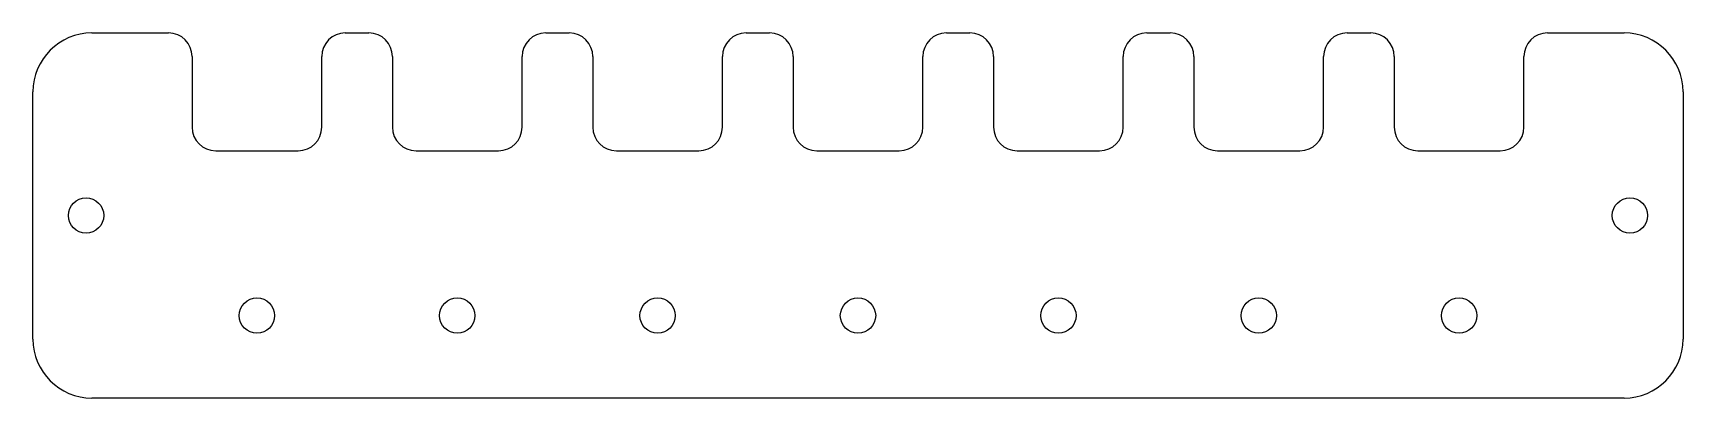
# Model space of a CAD drawing. Header units: millimetres. Extents: x -70 to 70, y -16 to 16.
import ezdxf

# ---------------------------------------------------------------- set-up
doc = ezdxf.new("R2010")
doc.units = ezdxf.units.MM

msp = doc.modelspace()

# ---------------------------------------------------------------- linework, layer by layer
at = {"color": 7, "linetype": 'Continuous', "lineweight": 25}
for p, q in [((-65, 15.5), (-58.5, 15.5)), ((-43.5, 15.5), (-41.5, 15.5)), ((-26.5, 15.5), (-24.5, 15.5)), ((-9.5, 15.5), (-7.5, 15.5)), ((7.5, 15.5), (9.5, 15.5)), ((24.5, 15.5), (26.5, 15.5)), ((41.5, 15.5), (43.5, 15.5)), ((58.5, 15.5), (65, 15.5)), ((-56.5, 13.5), (-56.5, 7.5)), ((-45.5, 7.5), (-45.5, 13.5)), ((-39.5, 13.5), (-39.5, 7.5)), ((-28.5, 7.5), (-28.5, 13.5)), ((-22.5, 13.5), (-22.5, 7.5)), ((-11.5, 7.5), (-11.5, 13.5)), ((-5.5, 13.5), (-5.5, 7.5)), ((5.5, 7.5), (5.5, 13.5)), ((11.5, 13.5), (11.5, 7.5)), ((22.5, 7.5), (22.5, 13.5)), ((28.5, 13.5), (28.5, 7.5)), ((39.5, 7.5), (39.5, 13.5)), ((45.5, 13.5), (45.5, 7.5)), ((56.5, 7.5), (56.5, 13.5)), ((-70, -10.5), (-70, 10.5)), ((70, 10.5), (70, -10.5)), ((-54.5, 5.5), (-47.5, 5.5)), ((-37.5, 5.5), (-30.5, 5.5)), ((-20.5, 5.5), (-13.5, 5.5)), ((-3.5, 5.5), (3.5, 5.5)), ((13.5, 5.5), (20.5, 5.5)), ((30.5, 5.5), (37.5, 5.5)), ((47.5, 5.5), (54.5, 5.5)), ((65, -15.5), (-65, -15.5))]:
    msp.add_line(p, q, dxfattribs=at)
for centre in [(-65.5, 0), (65.5, 0), (-51, -8.5), (-17, -8.5), (0, -8.5), (17, -8.5), (34, -8.5), (51, -8.5), (-34, -8.5)]:
    msp.add_circle(centre, 1.5, dxfattribs=at)
for centre, radius, start, end in [((-65, 10.5), 5, 90, 180), ((-58.5, 13.5), 2, 0, 90), ((-43.5, 13.5), 2, 90, 180), ((-41.5, 13.5), 2, 0, 90), ((-26.5, 13.5), 2, 90, 180), ((-24.5, 13.5), 2, 0, 90), ((-9.5, 13.5), 2, 90, 180), ((-7.5, 13.5), 2, 0, 90), ((7.5, 13.5), 2, 90, 180), ((9.5, 13.5), 2, 0, 90), ((24.5, 13.5), 2, 90, 180), ((26.5, 13.5), 2, 0, 90), ((41.5, 13.5), 2, 90, 180), ((43.5, 13.5), 2, 0, 90), ((58.5, 13.5), 2, 90, 180), ((65, 10.5), 5, 0, 90), ((-54.5, 7.5), 2, 180, 270), ((-47.5, 7.5), 2, 270, 0), ((-37.5, 7.5), 2, 180, 270), ((-30.5, 7.5), 2, 270, 0), ((-20.5, 7.5), 2, 180, 270), ((-13.5, 7.5), 2, 270, 0), ((-3.5, 7.5), 2, 180, 270), ((3.5, 7.5), 2, 270, 0), ((13.5, 7.5), 2, 180, 270), ((20.5, 7.5), 2, 270, 0), ((30.5, 7.5), 2, 180, 270), ((37.5, 7.5), 2, 270, 0), ((47.5, 7.5), 2, 180, 270), ((54.5, 7.5), 2, 270, 0), ((-65, -10.5), 5, 180, 270), ((65, -10.5), 5, 270, 0)]:
    msp.add_arc(centre, radius, start, end, dxfattribs=at)

doc.saveas('drawing.dxf')
